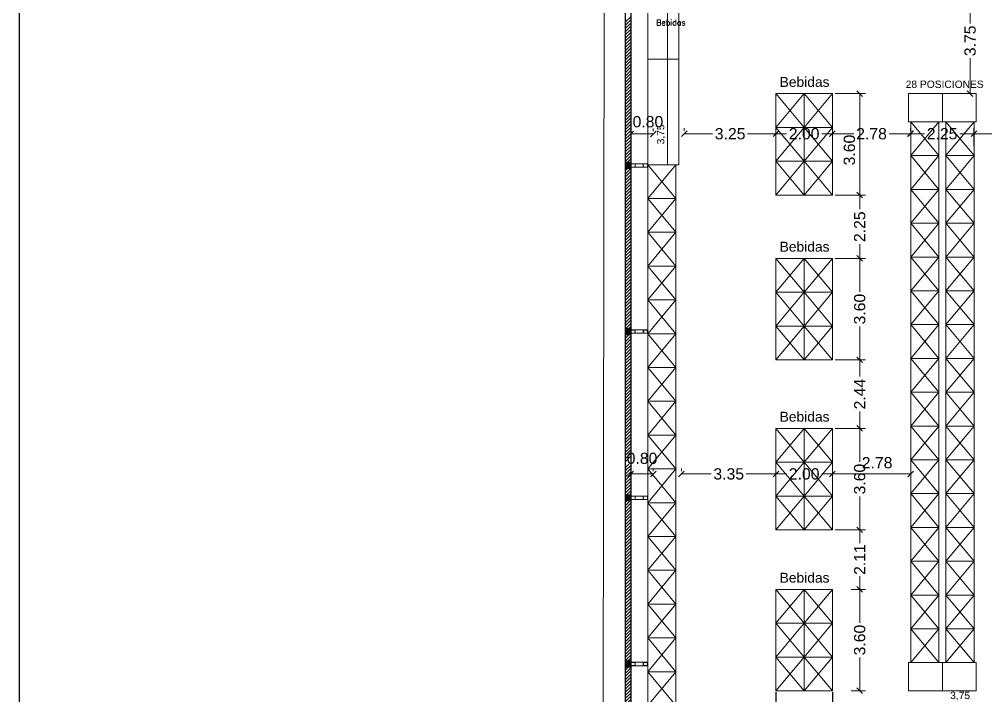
# Model space of a CAD drawing. Header units: inches. Extents: x 2 to 182, y -26 to 193.
# Drawn here: x 91.61 to 125.89, y 39.64 to 63.65 of the extents above; entities that cross this region are included whole.
import ezdxf

# ---------------------------------------------------------------- set-up
doc = ezdxf.new("R2010")
doc.units = ezdxf.units.IN
doc.header["$MEASUREMENT"] = 0
doc.linetypes.add('ACAD_ISO10W100', pattern=[18, 12, -3, 0, -3])
for name, color, linetype, lineweight in [('01 eje', 30, 'ACAD_ISO10W100', 9), ('Est-Acero', 4, 'Continuous', 13), ('Est-muro', 7, 'Continuous', 0), ('L COTAS', 1, 'Continuous', 9), ('L EQUIP', 6, 'Continuous', 9), ('LAVADO MU', 10, 'Continuous', 5)]:
    doc.layers.add(name, color=color, linetype=linetype, lineweight=lineweight)
for name, color, linetype in [('01-COTAS ESTRUCTURA', 9, 'Continuous'), ('ARQ-TXTS LOCAL', 3, 'Continuous'), ('l muro', 5, 'Continuous'), ('l olumnas', 140, 'Continuous'), ('smr acero', 170, 'Continuous')]:
    doc.layers.add(name, color=color, linetype=linetype)
doc.styles.add('2mm para 1.100', font='ARIAL.TTF')
doc.styles.add('RomanS', font='romans.shx')
doc.styles.get("Standard").update_dxf_attribs({"font": 'ARIAL.TTF'})
doc.dimstyles.new('bases 1-50', dxfattribs={"dimscale": 0.5, "dimtxt": 0.2, "dimasz": 0.1, "dimexe": 0.1, "dimexo": 0.1, "dimgap": 0.1, "dimtad": 1, "dimtih": 1, "dimtoh": 1, "dimzin": 1, "dimdsep": 46, "dimtxsty": 'RomanS', "dimblk": 'OBLIQUE', "dimcen": 0.1, "dimclrd": 256, "dimclre": 256, "dimclrt": 256, "dimadec": 0, "dimazin": 0, "dimtfac": 1, "dimtmove": 0, "dimatfit": 3, "dimfxl": 0, "dimarcsym": 0})
doc.dimstyles.new('cotas 1.100', dxfattribs={"dimscale": 2, "dimtxt": 0.2, "dimasz": 0.1, "dimexe": 0.1, "dimexo": 0.05, "dimgap": 0.05, "dimtad": 0, "dimzin": 0, "dimdsep": 46, "dimtxsty": '2mm para 1.100', "dimblk": 'OBLIQUE', "dimcen": 0.09, "dimclrd": 256, "dimclre": 256, "dimclrt": 256, "dimaunit": 1, "dimadec": 3, "dimazin": 0, "dimtfac": 1, "dimtofl": 0, "dimtmove": 2, "dimatfit": 3, "dimfxl": 0, "dimtolj": 1, "dimtzin": 0, "dimlwd": -1, "dimlwe": -1, "dimarcsym": 0})

# ---------------------------------------------------------------- blocks, each defined once
blk = doc.blocks.new('terreno1')
at = {"layer": '01 eje', "ltscale": 0.05}
blk.add_line((2858.813, 860.328), (2858.813, 730.799), dxfattribs=at)
blk = doc.blocks.new('rack')
at = {"linetype": 'ByBlock', "ltscale": 0.01}
for p, q in [((0, 1.2), (1, 0)), ((1, 1.2), (0, 0))]:
    blk.add_line(p, q, dxfattribs=at)
blk.add_lwpolyline([(0, 0), (1, 0), (1, 1.2), (0, 1.2)], close=True, dxfattribs=at)
blk = doc.blocks.new('02')
at = {"layer": 'L EQUIP'}
for points in [[(3379.339, 790.694), (3379.339, 789.694), (3380.539, 789.694), (3380.539, 790.694), (3379.339, 790.694)], [(3380.539, 790.694), (3380.539, 789.694), (3381.739, 789.694), (3381.739, 790.694), (3380.539, 790.694)], [(3379.339, 770.494), (3379.339, 769.494), (3380.539, 769.494), (3380.539, 770.494), (3379.339, 770.494)], [(3380.539, 770.494), (3380.539, 769.494), (3381.739, 769.494), (3381.739, 770.494), (3380.539, 770.494)]]:
    blk.add_lwpolyline(points, dxfattribs=at)
at = {"layer": 'L EQUIP', "linetype": 'ByBlock', "ltscale": 0.01}
for p in [(3379.414, 788.494), (3379.414, 788.494), (3380.664, 788.494), (3379.414, 787.294), (3379.414, 787.294), (3380.664, 787.294), (3380.664, 787.294), (3379.414, 786.094), (3379.414, 786.094), (3380.664, 786.094), (3380.664, 786.094), (3379.414, 784.894), (3379.414, 784.894), (3380.664, 784.894), (3380.664, 784.894), (3379.414, 783.694), (3379.414, 783.694), (3380.664, 783.694), (3380.664, 783.694), (3379.414, 782.494), (3379.414, 782.494), (3380.664, 782.494), (3380.664, 782.494), (3379.414, 781.294), (3379.414, 781.294), (3380.664, 781.294), (3380.664, 781.294), (3379.414, 780.094), (3379.414, 780.094), (3380.664, 780.094), (3380.664, 780.094), (3379.414, 778.894), (3379.414, 778.894), (3380.664, 778.894), (3380.664, 778.894), (3379.414, 777.694), (3379.414, 777.694), (3380.664, 777.694), (3380.664, 777.694), (3379.414, 776.494), (3379.414, 776.494), (3380.664, 776.494), (3380.664, 776.494), (3379.414, 775.294), (3379.414, 775.294), (3380.664, 775.294), (3380.664, 775.294), (3379.414, 774.094), (3379.414, 774.094), (3380.664, 774.094), (3380.664, 774.094), (3379.414, 772.894), (3379.414, 772.894), (3380.664, 772.894), (3380.664, 772.894), (3379.414, 771.694), (3379.414, 771.694), (3380.664, 771.694), (3380.664, 771.694), (3379.414, 770.494), (3379.414, 770.494), (3380.664, 770.494), (3380.664, 770.494)]:
    blk.add_blockref('rack', p, dxfattribs=at)
at = {"layer": 'L EQUIP', "linetype": 'ByBlock', "ltscale": 0.01, "insert": (3379.236, 791.157), "char_height": 0.26, "width": 4.44912, "attachment_point": 1}
blk.add_mtext('28 POSICIONES', dxfattribs=at)
blk = doc.blocks.new('rack bajo')
for p, q in [((0, 1.2), (1, 0)), ((1, 1.2), (0, 0))]:
    blk.add_line(p, q)
blk.add_lwpolyline([(0, 0), (1, 0), (1, 1.2), (0, 1.2)], close=True)
blk = doc.blocks.new('_Oblique')
at = {"color": 0, "linetype": 'ByBlock', "lineweight": -2}
blk.add_line((-0.5, -0.5), (0.5, 0.5), dxfattribs=at)
blk = doc.blocks.new('*D234')
at = {"layer": 'Defpoints', "color": 0}
for p in [(112.468, 132.68), (113.298, 132.678), (113.098, 7.859)]:
    blk.add_point(p, dxfattribs=at)
at = {"layer": 'L COTAS'}
for p, q in [((113.198, 132.679), (112.268, 132.68)), ((112.468, 132.68), (112.37, 71.179)), ((112.268, 7.86), (112.367, 69.361)), ((112.998, 7.859), (112.068, 7.861))]:
    blk.add_line(p, q, dxfattribs=at)
at = {"layer": 'L COTAS', "xscale": 0.2, "yscale": 0.2, "zscale": 0.2}
for p, rotation in [((112.468, 132.68), 89.90828215739022), ((112.268, 7.86), 269.9082821573902)]:
    blk.add_blockref('_Oblique', p, dxfattribs=dict(at, rotation=rotation))
at = {"layer": 'L COTAS', "insert": (112.368, 70.27), "char_height": 0.4, "attachment_point": 5, "rotation": 89.9083, "style": '2mm para 1.100'}
blk.add_mtext('\\A1;124.82', dxfattribs=at)
blk = doc.blocks.new('*D270')
at = {"layer": 'Defpoints', "color": 0}
for p in [(123.228, 59.589), (123.228, 59.046), (120.448, 58.614)]:
    blk.add_point(p, dxfattribs=at)
at = {"layer": 'L COTAS'}
for p, q in [((120.448, 58.714), (120.448, 59.789)), ((123.228, 59.146), (123.228, 59.789)), ((120.448, 59.589), (121.215, 59.589)), ((123.228, 59.589), (122.462, 59.589))]:
    blk.add_line(p, q, dxfattribs=at)
at = {"layer": 'L COTAS', "xscale": 0.2, "yscale": 0.2, "zscale": 0.2, "rotation": 180}
blk.add_blockref('_Oblique', (120.448, 59.589), dxfattribs=at)
at = {"layer": 'L COTAS', "xscale": 0.2, "yscale": 0.2, "zscale": 0.2}
blk.add_blockref('_Oblique', (123.228, 59.589), dxfattribs=at)
at = {"layer": 'L COTAS', "insert": (121.838, 59.589), "char_height": 0.4, "attachment_point": 5, "style": '2mm para 1.100'}
blk.add_mtext('\\A1;2.78', dxfattribs=at)
blk = doc.blocks.new('*D271')
at = {"layer": 'Defpoints', "color": 0}
for p in [(128.853, 59.589), (125.468, 59.046), (128.853, 59.046)]:
    blk.add_point(p, dxfattribs=at)
at = {"layer": 'L COTAS'}
for p, q in [((125.468, 59.146), (125.468, 59.789)), ((128.853, 59.146), (128.853, 59.789)), ((125.468, 59.589), (126.541, 59.589)), ((128.853, 59.589), (127.781, 59.589))]:
    blk.add_line(p, q, dxfattribs=at)
at = {"layer": 'L COTAS', "xscale": 0.2, "yscale": 0.2, "zscale": 0.2, "rotation": 180}
blk.add_blockref('_Oblique', (125.468, 59.589), dxfattribs=at)
at = {"layer": 'L COTAS', "xscale": 0.2, "yscale": 0.2, "zscale": 0.2}
blk.add_blockref('_Oblique', (128.853, 59.589), dxfattribs=at)
at = {"layer": 'L COTAS', "insert": (127.161, 59.589), "char_height": 0.4, "attachment_point": 5, "style": '2mm para 1.100'}
blk.add_mtext('\\A1;3.39', dxfattribs=at)
blk = doc.blocks.new('*D277')
at = {"layer": 'Defpoints', "color": 0}
for p in [(123.218, 59.589), (125.468, 59.589), (125.468, 59.589)]:
    blk.add_point(p, dxfattribs=at)
at = {"layer": 'L COTAS'}
for p, q in [((123.218, 59.689), (123.218, 59.789)), ((125.468, 59.689), (125.468, 59.789)), ((123.218, 59.589), (123.719, 59.589)), ((125.468, 59.589), (124.968, 59.589))]:
    blk.add_line(p, q, dxfattribs=at)
at = {"layer": 'L COTAS', "xscale": 0.2, "yscale": 0.2, "zscale": 0.2, "rotation": 180}
blk.add_blockref('_Oblique', (123.218, 59.589), dxfattribs=at)
at = {"layer": 'L COTAS', "xscale": 0.2, "yscale": 0.2, "zscale": 0.2}
blk.add_blockref('_Oblique', (125.468, 59.589), dxfattribs=at)
at = {"layer": 'L COTAS', "insert": (124.343, 59.589), "char_height": 0.4, "attachment_point": 5, "style": '2mm para 1.100'}
blk.add_mtext('\\A1;2.25', dxfattribs=at)
blk = doc.blocks.new('*D284')
at = {"layer": 'Defpoints', "color": 0}
for p in [(115.197, 59.589), (118.448, 59.589), (118.448, 59.589)]:
    blk.add_point(p, dxfattribs=at)
at = {"layer": 'L COTAS'}
for p, q in [((115.197, 59.689), (115.197, 59.789)), ((118.448, 59.689), (118.448, 59.789)), ((115.197, 59.589), (116.202, 59.589)), ((118.448, 59.589), (117.443, 59.589))]:
    blk.add_line(p, q, dxfattribs=at)
at = {"layer": 'L COTAS', "xscale": 0.2, "yscale": 0.2, "zscale": 0.2, "rotation": 180}
blk.add_blockref('_Oblique', (115.197, 59.589), dxfattribs=at)
at = {"layer": 'L COTAS', "xscale": 0.2, "yscale": 0.2, "zscale": 0.2}
blk.add_blockref('_Oblique', (118.448, 59.589), dxfattribs=at)
at = {"layer": 'L COTAS', "insert": (116.823, 59.589), "char_height": 0.4, "attachment_point": 5, "style": '2mm para 1.100'}
blk.add_mtext('\\A1;3.25', dxfattribs=at)
blk = doc.blocks.new('*D285')
at = {"layer": 'Defpoints', "color": 0}
for p in [(113.298, 59.582), (113.298, 59.537), (114.097, 59.582)]:
    blk.add_point(p, dxfattribs=at)
at = {"layer": 'L COTAS'}
for p, q in [((113.298, 59.637), (113.298, 59.782)), ((114.097, 59.682), (114.097, 59.782)), ((114.097, 59.582), (113.298, 59.582))]:
    blk.add_line(p, q, dxfattribs=at)
at = {"layer": 'L COTAS', "xscale": 0.2, "yscale": 0.2, "zscale": 0.2, "rotation": 180}
blk.add_blockref('_Oblique', (113.298, 59.582), dxfattribs=at)
at = {"layer": 'L COTAS', "xscale": 0.2, "yscale": 0.2, "zscale": 0.2}
blk.add_blockref('_Oblique', (114.097, 59.582), dxfattribs=at)
at = {"layer": 'L COTAS', "insert": (113.906, 60.015), "char_height": 0.4, "attachment_point": 5, "style": '2mm para 1.100'}
blk.add_mtext('\\A1;0.80', dxfattribs=at)
blk = doc.blocks.new('*D296')
at = {"layer": 'Defpoints', "color": 0}
for p in [(120.448, 57.414), (121.419, 57.414), (120.448, 55.164)]:
    blk.add_point(p, dxfattribs=at)
at = {"layer": 'L COTAS'}
for p, q in [((120.548, 57.414), (121.619, 57.414)), ((121.419, 57.414), (121.419, 56.914)), ((121.419, 55.164), (121.419, 55.665)), ((120.548, 55.164), (121.619, 55.164))]:
    blk.add_line(p, q, dxfattribs=at)
at = {"layer": 'L COTAS', "xscale": 0.2, "yscale": 0.2, "zscale": 0.2}
for p, rotation in [((121.419, 57.414), 90), ((121.419, 55.164), 270)]:
    blk.add_blockref('_Oblique', p, dxfattribs=dict(at, rotation=rotation))
at = {"layer": 'L COTAS', "insert": (121.419, 56.289), "char_height": 0.4, "attachment_point": 5, "rotation": 90, "style": '2mm para 1.100'}
blk.add_mtext('\\A1;2.25', dxfattribs=at)
blk = doc.blocks.new('*D297')
at = {"layer": 'Defpoints', "color": 0}
for p in [(120.448, 51.564), (120.448, 49.129), (121.419, 49.129)]:
    blk.add_point(p, dxfattribs=at)
at = {"layer": 'L COTAS'}
for p, q in [((120.548, 51.564), (121.619, 51.564)), ((121.419, 51.564), (121.419, 50.969)), ((121.419, 49.129), (121.419, 49.724)), ((120.548, 49.129), (121.619, 49.129))]:
    blk.add_line(p, q, dxfattribs=at)
at = {"layer": 'L COTAS', "xscale": 0.2, "yscale": 0.2, "zscale": 0.2}
for p, rotation in [((121.419, 51.564), 90), ((121.419, 49.129), 270)]:
    blk.add_blockref('_Oblique', p, dxfattribs=dict(at, rotation=rotation))
at = {"layer": 'L COTAS', "insert": (121.419, 50.347), "char_height": 0.4, "attachment_point": 5, "rotation": 90, "style": '2mm para 1.100'}
blk.add_mtext('\\A1;2.44', dxfattribs=at)
blk = doc.blocks.new('*D298')
at = {"layer": 'Defpoints', "color": 0}
for p in [(120.448, 45.529), (121.018, 43.414), (121.419, 43.414)]:
    blk.add_point(p, dxfattribs=at)
at = {"layer": 'L COTAS'}
for p, q in [((120.548, 45.529), (121.619, 45.529)), ((121.419, 45.529), (121.419, 45.056)), ((121.419, 43.414), (121.419, 43.887)), ((121.118, 43.414), (121.619, 43.414))]:
    blk.add_line(p, q, dxfattribs=at)
at = {"layer": 'L COTAS', "xscale": 0.2, "yscale": 0.2, "zscale": 0.2}
for p, rotation in [((121.419, 45.529), 90), ((121.419, 43.414), 270)]:
    blk.add_blockref('_Oblique', p, dxfattribs=dict(at, rotation=rotation))
at = {"layer": 'L COTAS', "insert": (121.419, 44.472), "char_height": 0.4, "attachment_point": 5, "rotation": 90, "style": '2mm para 1.100'}
blk.add_mtext('\\A1;2.11', dxfattribs=at)
blk = doc.blocks.new('*D301')
at = {"layer": 'Defpoints', "color": 0}
for p in [(120.448, 61.014), (120.448, 57.414), (121.419, 57.414)]:
    blk.add_point(p, dxfattribs=at)
at = {"layer": 'L COTAS'}
for p, q in [((120.548, 61.014), (121.619, 61.014)), ((121.419, 61.014), (121.419, 57.414)), ((120.548, 57.414), (121.619, 57.414))]:
    blk.add_line(p, q, dxfattribs=at)
at = {"layer": 'L COTAS', "xscale": 0.2, "yscale": 0.2, "zscale": 0.2}
for p, rotation in [((121.419, 61.014), 90), ((121.419, 57.414), 270)]:
    blk.add_blockref('_Oblique', p, dxfattribs=dict(at, rotation=rotation))
at = {"layer": 'L COTAS', "insert": (121.054, 59.011), "char_height": 0.4, "attachment_point": 5, "rotation": 90, "style": '2mm para 1.100'}
blk.add_mtext('\\A1;3.60', dxfattribs=at)
blk = doc.blocks.new('*D302')
at = {"layer": 'Defpoints', "color": 0}
for p in [(120.448, 55.164), (120.448, 51.564), (121.419, 51.564)]:
    blk.add_point(p, dxfattribs=at)
at = {"layer": 'L COTAS'}
for p, q in [((120.548, 55.164), (121.619, 55.164)), ((121.419, 55.164), (121.419, 53.983)), ((121.419, 51.564), (121.419, 52.745)), ((120.548, 51.564), (121.619, 51.564))]:
    blk.add_line(p, q, dxfattribs=at)
at = {"layer": 'L COTAS', "xscale": 0.2, "yscale": 0.2, "zscale": 0.2}
for p, rotation in [((121.419, 55.164), 90), ((121.419, 51.564), 270)]:
    blk.add_blockref('_Oblique', p, dxfattribs=dict(at, rotation=rotation))
at = {"layer": 'L COTAS', "insert": (121.419, 53.364), "char_height": 0.4, "attachment_point": 5, "rotation": 90, "style": '2mm para 1.100'}
blk.add_mtext('\\A1;3.60', dxfattribs=at)
blk = doc.blocks.new('*D303')
at = {"layer": 'Defpoints', "color": 0}
for p in [(120.448, 49.129), (120.448, 45.529), (121.419, 45.529)]:
    blk.add_point(p, dxfattribs=at)
at = {"layer": 'L COTAS'}
for p, q in [((120.548, 49.129), (121.619, 49.129)), ((121.419, 49.129), (121.419, 47.948)), ((121.419, 45.529), (121.419, 46.71)), ((120.548, 45.529), (121.619, 45.529))]:
    blk.add_line(p, q, dxfattribs=at)
at = {"layer": 'L COTAS', "xscale": 0.2, "yscale": 0.2, "zscale": 0.2}
for p, rotation in [((121.419, 49.129), 90), ((121.419, 45.529), 270)]:
    blk.add_blockref('_Oblique', p, dxfattribs=dict(at, rotation=rotation))
at = {"layer": 'L COTAS', "insert": (121.419, 47.329), "char_height": 0.4, "attachment_point": 5, "rotation": 90, "style": '2mm para 1.100'}
blk.add_mtext('\\A1;3.60', dxfattribs=at)
blk = doc.blocks.new('*D304')
at = {"layer": 'Defpoints', "color": 0}
for p in [(121.018, 43.414), (121.018, 39.814), (121.419, 39.814)]:
    blk.add_point(p, dxfattribs=at)
at = {"layer": 'L COTAS'}
for p, q in [((121.118, 43.414), (121.619, 43.414)), ((121.419, 43.414), (121.419, 42.233)), ((121.419, 39.814), (121.419, 40.995)), ((121.118, 39.814), (121.619, 39.814))]:
    blk.add_line(p, q, dxfattribs=at)
at = {"layer": 'L COTAS', "xscale": 0.2, "yscale": 0.2, "zscale": 0.2}
for p, rotation in [((121.419, 43.414), 90), ((121.419, 39.814), 270)]:
    blk.add_blockref('_Oblique', p, dxfattribs=dict(at, rotation=rotation))
at = {"layer": 'L COTAS', "insert": (121.419, 41.614), "char_height": 0.4, "attachment_point": 5, "rotation": 90, "style": '2mm para 1.100'}
blk.add_mtext('\\A1;3.60', dxfattribs=at)
blk = doc.blocks.new('*D445')
at = {"layer": 'Defpoints', "color": 0}
for p in [(125.078, 64.764), (125.336, 61.014), (125.336, 61.014)]:
    blk.add_point(p, dxfattribs=at)
at = {"layer": 'L COTAS'}
for p, q in [((125.178, 64.764), (125.536, 64.764)), ((125.336, 64.764), (125.336, 63.51)), ((125.336, 61.014), (125.336, 62.268)), ((125.236, 61.014), (125.136, 61.014))]:
    blk.add_line(p, q, dxfattribs=at)
at = {"layer": 'L COTAS', "xscale": 0.2, "yscale": 0.2, "zscale": 0.2}
for p, rotation in [((125.336, 64.764), 90), ((125.336, 61.014), 270)]:
    blk.add_blockref('_Oblique', p, dxfattribs=dict(at, rotation=rotation))
at = {"layer": 'L COTAS', "insert": (125.336, 62.889), "char_height": 0.4, "attachment_point": 5, "rotation": 90, "style": '2mm para 1.100'}
blk.add_mtext('\\A1;3.75', dxfattribs=at)
blk = doc.blocks.new('*D333')
at = {"layer": 'Defpoints', "color": 0}
for p in [(113.298, 47.512), (114.097, 47.512), (114.097, 47.512)]:
    blk.add_point(p, dxfattribs=at)
at = {"layer": 'L COTAS'}
for p, q in [((113.298, 47.612), (113.298, 47.712)), ((114.097, 47.612), (114.097, 47.712)), ((113.298, 47.512), (114.097, 47.512))]:
    blk.add_line(p, q, dxfattribs=at)
at = {"layer": 'L COTAS', "xscale": 0.2, "yscale": 0.2, "zscale": 0.2, "rotation": 180}
blk.add_blockref('_Oblique', (113.298, 47.512), dxfattribs=at)
at = {"layer": 'L COTAS', "xscale": 0.2, "yscale": 0.2, "zscale": 0.2}
blk.add_blockref('_Oblique', (114.097, 47.512), dxfattribs=at)
at = {"layer": 'L COTAS', "insert": (113.698, 48.066), "char_height": 0.4, "attachment_point": 5, "style": '2mm para 1.100'}
blk.add_mtext('\\A1;0.80', dxfattribs=at)
blk = doc.blocks.new('*D459')
at = {"layer": 'Defpoints', "color": 0}
for p in [(115.097, 47.512), (118.448, 47.512), (118.448, 47.512)]:
    blk.add_point(p, dxfattribs=at)
at = {"layer": 'L COTAS'}
for p, q in [((115.097, 47.612), (115.097, 47.712)), ((118.448, 47.612), (118.448, 47.712)), ((115.097, 47.512), (116.152, 47.512)), ((118.448, 47.512), (117.393, 47.512))]:
    blk.add_line(p, q, dxfattribs=at)
at = {"layer": 'L COTAS', "xscale": 0.2, "yscale": 0.2, "zscale": 0.2, "rotation": 180}
blk.add_blockref('_Oblique', (115.097, 47.512), dxfattribs=at)
at = {"layer": 'L COTAS', "xscale": 0.2, "yscale": 0.2, "zscale": 0.2}
blk.add_blockref('_Oblique', (118.448, 47.512), dxfattribs=at)
at = {"layer": 'L COTAS', "insert": (116.773, 47.512), "char_height": 0.4, "attachment_point": 5, "style": '2mm para 1.100'}
blk.add_mtext('\\A1;3.35', dxfattribs=at)
blk = doc.blocks.new('*D460')
at = {"layer": 'Defpoints', "color": 0}
for p in [(118.448, 47.512), (120.448, 47.512), (120.448, 47.512)]:
    blk.add_point(p, dxfattribs=at)
at = {"layer": 'L COTAS'}
for p, q in [((118.448, 47.612), (118.448, 47.712)), ((120.448, 47.612), (120.448, 47.712)), ((118.448, 47.512), (118.826, 47.512)), ((120.448, 47.512), (120.071, 47.512))]:
    blk.add_line(p, q, dxfattribs=at)
at = {"layer": 'L COTAS', "xscale": 0.2, "yscale": 0.2, "zscale": 0.2, "rotation": 180}
blk.add_blockref('_Oblique', (118.448, 47.512), dxfattribs=at)
at = {"layer": 'L COTAS', "xscale": 0.2, "yscale": 0.2, "zscale": 0.2}
blk.add_blockref('_Oblique', (120.448, 47.512), dxfattribs=at)
at = {"layer": 'L COTAS', "insert": (119.448, 47.512), "char_height": 0.4, "attachment_point": 5, "style": '2mm para 1.100'}
blk.add_mtext('\\A1;2.00', dxfattribs=at)
blk = doc.blocks.new('*D461')
at = {"layer": 'Defpoints', "color": 0}
for p in [(120.448, 47.512), (123.228, 47.512), (123.228, 47.414)]:
    blk.add_point(p, dxfattribs=at)
at = {"layer": 'L COTAS'}
for p, q in [((120.448, 47.612), (120.448, 47.712)), ((123.228, 47.514), (123.228, 47.712)), ((120.448, 47.512), (123.228, 47.512))]:
    blk.add_line(p, q, dxfattribs=at)
at = {"layer": 'L COTAS', "xscale": 0.2, "yscale": 0.2, "zscale": 0.2, "rotation": 180}
blk.add_blockref('_Oblique', (120.448, 47.512), dxfattribs=at)
at = {"layer": 'L COTAS', "xscale": 0.2, "yscale": 0.2, "zscale": 0.2}
blk.add_blockref('_Oblique', (123.228, 47.512), dxfattribs=at)
at = {"layer": 'L COTAS', "insert": (122.036, 47.908), "char_height": 0.4, "attachment_point": 5, "style": '2mm para 1.100'}
blk.add_mtext('\\A1;2.78', dxfattribs=at)
blk = doc.blocks.new('*D462')
at = {"layer": 'Defpoints', "color": 0}
for p in [(118.448, 59.589), (118.448, 59.589), (120.448, 59.589)]:
    blk.add_point(p, dxfattribs=at)
at = {"layer": 'L COTAS'}
for p, q in [((118.448, 59.689), (118.448, 59.789)), ((120.448, 59.689), (120.448, 59.789)), ((118.448, 59.589), (118.826, 59.589)), ((120.448, 59.589), (120.071, 59.589))]:
    blk.add_line(p, q, dxfattribs=at)
at = {"layer": 'L COTAS', "xscale": 0.2, "yscale": 0.2, "zscale": 0.2, "rotation": 180}
blk.add_blockref('_Oblique', (118.448, 59.589), dxfattribs=at)
at = {"layer": 'L COTAS', "xscale": 0.2, "yscale": 0.2, "zscale": 0.2}
blk.add_blockref('_Oblique', (120.448, 59.589), dxfattribs=at)
at = {"layer": 'L COTAS', "insert": (119.448, 59.589), "char_height": 0.4, "attachment_point": 5, "style": '2mm para 1.100'}
blk.add_mtext('\\A1;2.00', dxfattribs=at)
blk = doc.blocks.new('base1')
at = {"layer": 'smr acero'}
h = blk.add_hatch(color=256, dxfattribs=at)
h.dxf.hatch_style = 1
h.paths.add_polyline_path([(4862.665, 1040.797), (4862.665, 1040.597), (4862.465, 1040.597), (4862.465, 1040.797)])
at = {"layer": 'Est-Acero'}
for points in [[(4862.819, 1040.757), (4862.671, 1040.757, 0.414214), (4862.665, 1040.751), (4862.665, 1040.703, 0.414214), (4862.671, 1040.697), (4862.685, 1040.697), (4862.685, 1040.699), (4862.673, 1040.699, -0.414214), (4862.667, 1040.705), (4862.667, 1040.749, -0.414214), (4862.673, 1040.755), (4862.817, 1040.755, -0.414214), (4862.823, 1040.749), (4862.823, 1040.705, -0.414214), (4862.817, 1040.699), (4862.805, 1040.699), (4862.805, 1040.697), (4862.819, 1040.697, 0.414214), (4862.825, 1040.703), (4862.825, 1040.751, 0.414214)], [(4862.819, 1040.637), (4862.671, 1040.637, -0.414214), (4862.665, 1040.643), (4862.665, 1040.691, -0.414214), (4862.671, 1040.697), (4862.685, 1040.697), (4862.685, 1040.695), (4862.673, 1040.695, 0.414214), (4862.667, 1040.689), (4862.667, 1040.645, 0.414214), (4862.673, 1040.639), (4862.817, 1040.639, 0.414214), (4862.823, 1040.645), (4862.823, 1040.689, 0.414214), (4862.817, 1040.695), (4862.805, 1040.695), (4862.805, 1040.697), (4862.819, 1040.697, -0.414214), (4862.825, 1040.691), (4862.825, 1040.643, -0.414214)], [(4863.111, 1040.757), (4863.259, 1040.757, -0.414214), (4863.265, 1040.751), (4863.265, 1040.703, -0.414214), (4863.259, 1040.697), (4863.245, 1040.697), (4863.245, 1040.699), (4863.257, 1040.699, 0.414214), (4863.263, 1040.705), (4863.263, 1040.749, 0.414214), (4863.257, 1040.755), (4863.113, 1040.755, 0.414214), (4863.107, 1040.749), (4863.107, 1040.705, 0.414214), (4863.113, 1040.699), (4863.125, 1040.699), (4863.125, 1040.697), (4863.111, 1040.697, -0.414214), (4863.105, 1040.703), (4863.105, 1040.751, -0.414214)], [(4863.111, 1040.637), (4863.259, 1040.637, 0.414214), (4863.265, 1040.643), (4863.265, 1040.691, 0.414214), (4863.259, 1040.697), (4863.245, 1040.697), (4863.245, 1040.695), (4863.257, 1040.695, -0.414214), (4863.263, 1040.689), (4863.263, 1040.645, -0.414214), (4863.257, 1040.639), (4863.113, 1040.639, -0.414214), (4863.107, 1040.645), (4863.107, 1040.689, -0.414214), (4863.113, 1040.695), (4863.125, 1040.695), (4863.125, 1040.697), (4863.111, 1040.697, 0.414214), (4863.105, 1040.691), (4863.105, 1040.643, 0.414214)]]:
    blk.add_lwpolyline(points, format="xyb", close=True, dxfattribs=at)
at = {"layer": 'Est-muro'}
for p, q in [((4863.111, 1040.757), (4862.809, 1040.757)), ((4863.111, 1040.637), (4862.809, 1040.637))]:
    blk.add_line(p, q, dxfattribs=at)
at = {"layer": 'l olumnas'}
blk.add_lwpolyline([(4862.465, 1040.597), (4862.665, 1040.597), (4862.665, 1040.797), (4862.465, 1040.797)], close=True, dxfattribs=at)
blk = doc.blocks.new('*D476')
at = {"lineweight": -2}
for p, q in [((118.448, 39.764), (118.448, 38.273)), ((120.448, 39.764), (120.448, 38.273)), ((118.448, 38.323), (120.448, 38.323))]:
    blk.add_line(p, q, dxfattribs=at)
at = {"layer": 'Defpoints', "color": 0}
for p in [(118.448, 39.814), (120.448, 39.814), (120.448, 38.323)]:
    blk.add_point(p, dxfattribs=at)
at = {"lineweight": -2, "xscale": 0.05, "yscale": 0.05, "zscale": 0.05, "rotation": 180}
blk.add_blockref('_Oblique', (118.448, 38.323), dxfattribs=at)
at = {"lineweight": -2, "xscale": 0.05, "yscale": 0.05, "zscale": 0.05}
blk.add_blockref('_Oblique', (120.448, 38.323), dxfattribs=at)
at = {"insert": (119.448, 38.423), "char_height": 0.1, "attachment_point": 5, "style": 'RomanS'}
blk.add_mtext('2.00', dxfattribs=at)

msp = doc.modelspace()

# ---------------------------------------------------------------- hatches: boundary and pattern name
at = {"layer": 'LAVADO MU'}
h = msp.add_hatch(dxfattribs=at)
h.set_pattern_fill('ANSI31', color=256, scale=0.025)
h.set_pattern_definition([(45, (-3354.61869, -738.48336), (-0.0561266008, 0.0561266008), [])])
h.paths.add_polyline_path([(113.298, 47.862), (113.099, 47.862), (113.099, 8.21), (113.298, 8.21)])

# ---------------------------------------------------------------- linework, layer by layer
msp.add_lwpolyline([(91.611, 192.493), (181.909, 192.816), (181.909, -26.135), (91.611, -26.135)], close=True)
at = {"layer": 'L EQUIP', "linetype": 'ByBlock', "ltscale": 0.01}
for p, q in [((114.601, 65.991), (114.601, 62.241)), ((114.601, 62.241), (114.601, 58.491))]:
    msp.add_line(p, q, dxfattribs=at)
for points in [[(113.901, 65.991), (113.901, 62.241), (115.001, 62.241), (115.001, 65.991), (113.901, 65.991)], [(113.901, 62.241), (113.901, 58.491), (115.001, 58.491), (115.001, 62.241), (113.901, 62.241)]]:
    msp.add_lwpolyline(points, dxfattribs=at)
at = {"layer": 'l muro'}
for p, q in [((113.098, 132.679), (113.098, 7.87)), ((113.298, 132.679), (113.298, 7.87))]:
    msp.add_line(p, q, dxfattribs=at)
at = {"layer": 'LAVADO MU'}
for p, q in [((113.098, 63.546), (113.298, 63.745)), ((113.098, 63.433), (113.298, 63.633)), ((113.098, 63.321), (113.298, 63.521)), ((113.098, 63.209), (113.298, 63.409)), ((113.098, 63.096), (113.298, 63.296)), ((113.098, 62.984), (113.298, 63.184)), ((113.098, 62.872), (113.298, 63.072)), ((113.098, 62.76), (113.298, 62.96)), ((113.098, 62.647), (113.298, 62.847)), ((113.098, 62.535), (113.298, 62.735)), ((113.098, 62.423), (113.298, 62.623)), ((113.098, 62.311), (113.298, 62.511)), ((113.098, 62.198), (113.298, 62.398)), ((113.098, 62.086), (113.298, 62.286)), ((113.098, 61.974), (113.298, 62.174)), ((113.098, 61.862), (113.298, 62.062)), ((113.098, 61.749), (113.298, 61.949)), ((113.098, 61.637), (113.298, 61.837)), ((113.098, 61.525), (113.298, 61.725)), ((113.098, 61.413), (113.298, 61.613)), ((113.098, 61.3), (113.298, 61.5)), ((113.098, 61.188), (113.298, 61.388)), ((113.098, 61.076), (113.298, 61.276)), ((113.098, 60.964), (113.298, 61.164)), ((113.098, 60.851), (113.298, 61.051)), ((113.098, 60.739), (113.298, 60.939)), ((113.098, 60.627), (113.298, 60.827)), ((113.098, 60.515), (113.298, 60.715)), ((113.098, 60.402), (113.298, 60.602)), ((113.098, 60.29), (113.298, 60.49)), ((113.098, 60.178), (113.298, 60.378)), ((113.098, 60.066), (113.298, 60.266)), ((113.098, 59.953), (113.298, 60.153)), ((113.098, 59.841), (113.298, 60.041)), ((113.098, 59.729), (113.298, 59.929)), ((113.098, 59.617), (113.298, 59.817)), ((113.098, 59.504), (113.298, 59.704)), ((113.098, 59.392), (113.298, 59.592)), ((113.098, 59.28), (113.298, 59.48)), ((113.098, 59.168), (113.298, 59.368)), ((113.098, 59.055), (113.298, 59.255)), ((113.098, 58.943), (113.298, 59.143)), ((113.098, 58.831), (113.298, 59.031)), ((113.098, 58.719), (113.298, 58.919)), ((113.098, 58.606), (113.298, 58.806)), ((113.098, 58.494), (113.298, 58.694)), ((113.098, 58.382), (113.298, 58.582)), ((113.098, 58.27), (113.298, 58.47)), ((113.098, 58.157), (113.298, 58.357)), ((113.098, 58.045), (113.298, 58.245)), ((113.098, 57.933), (113.298, 58.133)), ((113.098, 57.821), (113.298, 58.021)), ((113.098, 57.708), (113.298, 57.908)), ((113.098, 57.596), (113.298, 57.796)), ((113.098, 57.484), (113.298, 57.684)), ((113.098, 57.372), (113.298, 57.572)), ((113.098, 57.259), (113.298, 57.459)), ((113.098, 57.147), (113.298, 57.347)), ((113.098, 57.035), (113.298, 57.235)), ((113.098, 56.923), (113.298, 57.122)), ((113.098, 56.81), (113.298, 57.01)), ((113.098, 56.698), (113.298, 56.898)), ((113.098, 56.586), (113.298, 56.786)), ((113.098, 56.474), (113.298, 56.673)), ((113.098, 56.361), (113.298, 56.561)), ((113.098, 56.249), (113.298, 56.449)), ((113.098, 56.137), (113.298, 56.337)), ((113.098, 56.025), (113.298, 56.224)), ((113.098, 55.912), (113.298, 56.112)), ((113.098, 55.8), (113.298, 56)), ((113.098, 55.688), (113.298, 55.888)), ((113.098, 55.576), (113.298, 55.775)), ((113.098, 55.463), (113.298, 55.663)), ((113.098, 55.351), (113.298, 55.551)), ((113.098, 55.239), (113.298, 55.439)), ((113.098, 55.127), (113.298, 55.326)), ((113.098, 55.014), (113.298, 55.214)), ((113.098, 54.902), (113.298, 55.102)), ((113.098, 54.79), (113.298, 54.99)), ((113.098, 54.678), (113.298, 54.877)), ((113.098, 54.565), (113.298, 54.765)), ((113.098, 54.453), (113.298, 54.653)), ((113.098, 54.341), (113.298, 54.541)), ((113.098, 54.228), (113.298, 54.428)), ((113.098, 54.116), (113.298, 54.316)), ((113.098, 54.004), (113.298, 54.204)), ((113.098, 53.892), (113.298, 54.092)), ((113.098, 53.779), (113.298, 53.979)), ((113.098, 53.667), (113.298, 53.867)), ((113.098, 53.555), (113.298, 53.755)), ((113.098, 53.443), (113.298, 53.643)), ((113.098, 53.33), (113.298, 53.53)), ((113.098, 53.218), (113.298, 53.418)), ((113.098, 53.106), (113.298, 53.306)), ((113.098, 52.994), (113.298, 53.194)), ((113.098, 52.881), (113.298, 53.081)), ((113.098, 52.769), (113.298, 52.969)), ((113.098, 52.657), (113.298, 52.857)), ((113.098, 52.545), (113.298, 52.745)), ((113.098, 52.432), (113.298, 52.632)), ((113.098, 52.32), (113.298, 52.52)), ((113.098, 52.208), (113.298, 52.408)), ((113.098, 52.096), (113.298, 52.296)), ((113.098, 51.983), (113.298, 52.183)), ((113.098, 51.871), (113.298, 52.071)), ((113.098, 51.759), (113.298, 51.959)), ((113.098, 51.647), (113.298, 51.847)), ((113.098, 51.534), (113.298, 51.734)), ((113.098, 51.422), (113.298, 51.622)), ((113.098, 51.31), (113.298, 51.51)), ((113.098, 51.198), (113.298, 51.398)), ((113.098, 51.085), (113.298, 51.285)), ((113.098, 50.973), (113.298, 51.173)), ((113.098, 50.861), (113.298, 51.061)), ((113.098, 50.749), (113.298, 50.949)), ((113.098, 50.636), (113.298, 50.836)), ((113.098, 50.524), (113.298, 50.724)), ((113.098, 50.412), (113.298, 50.612)), ((113.098, 50.3), (113.298, 50.5)), ((113.098, 50.187), (113.298, 50.387)), ((113.098, 50.075), (113.298, 50.275)), ((113.098, 49.963), (113.298, 50.163)), ((113.098, 49.851), (113.298, 50.051)), ((113.098, 49.738), (113.298, 49.938)), ((113.098, 49.626), (113.298, 49.826)), ((113.098, 49.514), (113.298, 49.714)), ((113.098, 49.402), (113.298, 49.602)), ((113.098, 49.289), (113.298, 49.489)), ((113.098, 49.177), (113.298, 49.377)), ((113.098, 49.065), (113.298, 49.265)), ((113.098, 48.953), (113.298, 49.153)), ((113.098, 48.84), (113.298, 49.04)), ((113.098, 48.728), (113.298, 48.928)), ((113.098, 48.616), (113.298, 48.816)), ((113.098, 48.504), (113.298, 48.704)), ((113.098, 48.391), (113.298, 48.591)), ((113.098, 48.279), (113.298, 48.479)), ((113.098, 48.167), (113.298, 48.367)), ((113.098, 48.055), (113.298, 48.255)), ((113.098, 47.942), (113.298, 48.142))]:
    msp.add_line(p, q, dxfattribs=at)

# ---------------------------------------------------------------- block references
at = {"layer": '01-COTAS ESTRUCTURA'}
for p in [(-4749.367, -982.232), (-4749.367, -988.132), (-4749.367, -994.032), (-4749.367, -999.932)]:
    msp.add_blockref('base1', p, dxfattribs=at)
at = {"layer": 'L EQUIP'}
msp.add_blockref('02', (-3256.186, -729.68), dxfattribs=at)
at = {"layer": 'L EQUIP', "linetype": 'ByBlock', "ltscale": 0.01, "xscale": -1, "rotation": 180}
for p in [(118.448, 61.014), (119.448, 61.014), (118.448, 59.814), (119.448, 59.814), (118.448, 58.614), (119.448, 58.614), (113.901, 58.491), (113.901, 57.291), (113.901, 56.091), (113.901, 54.891), (118.448, 55.164), (119.448, 55.164), (118.448, 53.964), (119.448, 53.964), (113.901, 53.691), (113.901, 52.491), (118.448, 52.764), (119.448, 52.764), (113.901, 51.291), (113.901, 50.091), (113.901, 48.891), (113.901, 47.691), (118.448, 46.729), (119.448, 46.729), (113.901, 46.491), (113.901, 45.291), (113.901, 44.091), (118.448, 43.414), (119.448, 43.414), (113.901, 42.891), (118.448, 42.214), (119.448, 42.214), (113.901, 41.691), (118.448, 41.014), (119.448, 41.014), (113.901, 40.491)]:
    msp.add_blockref('rack bajo', p, dxfattribs=at)
at = {"layer": 'L EQUIP', "linetype": 'ByBlock', "ltscale": 0.01}
for p in [(118.448, 47.929), (119.448, 47.929), (118.448, 46.729), (119.448, 46.729)]:
    msp.add_blockref('rack bajo', p, dxfattribs=at)
at = {"layer": 'l muro'}
msp.add_blockref('terreno1', (-2745.715, -725.48), dxfattribs=at)

# ---------------------------------------------------------------- texts
at = {"layer": 'ARQ-TXTS LOCAL', "insert": (115.241, 63.439), "char_height": 0.2, "width": 2.66167, "attachment_point": 9, "style": 'RomanS'}
msp.add_mtext('Bebidas', dxfattribs=at)
at = {"layer": 'L EQUIP', "char_height": 0.35, "width": 6.39684, "attachment_point": 1}
for insert in [(118.58, 61.604), (118.58, 55.754), (118.58, 49.719), (118.58, 44.004)]:
    msp.add_mtext('Bebidas', dxfattribs=dict(at, insert=insert))
at = {"layer": 'L EQUIP', "linetype": 'ByBlock', "ltscale": 0.01, "insert": (114.227, 59.214), "char_height": 0.26, "width": 4.44912, "attachment_point": 1, "rotation": 90}
msp.add_mtext('3,75', dxfattribs=at)
at = {"layer": 'L EQUIP', "linetype": 'ByBlock', "ltscale": 0.01, "insert": (124.628, 39.78), "char_height": 0.26, "width": 4.44912, "attachment_point": 1}
msp.add_mtext('3,75', dxfattribs=at)

# ---------------------------------------------------------------- dimensions: what is measured, and where the dimension line sits
dim = msp.add_linear_dim(base=(120.448, 38.323), p1=(118.448, 39.814), p2=(120.448, 39.814), dimstyle='bases 1-50')
dim.commit()
dim.dimension.update_dxf_attribs({"geometry": '*D476', "text_midpoint": (119.448, 38.423)})
at = {"layer": 'L COTAS'}
dim = msp.add_aligned_dim(p1=(113.098, 7.859), p2=(113.298, 132.678), distance=0.83, dimstyle='cotas 1.100', override={"dimfxl": 0.1, "dimarcsym": 1}, dxfattribs=at)
dim.commit()
dim.dimension.update_dxf_attribs({"geometry": '*D234', "text_midpoint": (112.368, 70.27)})
for base, p1, p2, picture, middle in [((125.336, 61.014), (125.078, 64.764), (125.336, 61.014), '*D445', (125.336, 62.889)), ((121.419, 57.414), (120.448, 55.164), (120.448, 57.414), '*D296', (121.419, 56.289)), ((121.419, 51.564), (120.448, 55.164), (120.448, 51.564), '*D302', (121.419, 53.364)), ((121.4189, 49.1289), (120.4483, 51.5641), (120.4483, 49.1289), '*D297', (121.4189, 50.3465)), ((121.419, 45.529), (120.448, 49.129), (120.448, 45.529), '*D303', (121.419, 47.329)), ((121.4189, 43.4141), (120.4483, 45.5289), (121.0183, 43.4141), '*D298', (121.4189, 44.4715)), ((121.419, 39.814), (121.018, 43.414), (121.018, 39.814), '*D304', (121.419, 41.614))]:
    dim = msp.add_linear_dim(base=base, p1=p1, p2=p2, angle=90, dimstyle='cotas 1.100', override={"dimfxl": 0.1, "dimarcsym": 1}, dxfattribs=at)
    dim.commit()
    dim.dimension.update_dxf_attribs({"geometry": picture, "text_midpoint": middle})
dim = msp.add_linear_dim(base=(121.419, 57.414), p1=(120.448, 61.014), p2=(120.448, 57.414), angle=90, dimstyle='cotas 1.100', override={"dimfxl": 0.1, "dimarcsym": 1}, dxfattribs=at)
dim.commit()
dim.dimension.update_dxf_attribs({"geometry": '*D301', "text_midpoint": (121.054, 59.011), "dimtype": 160})
for base, p1, p2, picture, middle in [((113.298, 59.582), (114.097, 59.582), (113.298, 59.537), '*D285', (113.906, 60.015)), ((123.228, 47.512), (120.448, 47.512), (123.228, 47.414), '*D461', (122.036, 47.908))]:
    dim = msp.add_linear_dim(base=base, p1=p1, p2=p2, dimstyle='cotas 1.100', override={"dimfxl": 0.1, "dimarcsym": 1}, dxfattribs=at)
    dim.commit()
    dim.dimension.update_dxf_attribs({"geometry": picture, "text_midpoint": middle, "dimtype": 160})
for base, p1, p2, picture, middle in [((118.448, 59.589), (115.197, 59.589), (118.448, 59.589), '*D284', (116.823, 59.589)), ((118.448, 59.589), (120.448, 59.589), (118.448, 59.589), '*D462', (119.448, 59.589)), ((123.228, 59.589), (120.448, 58.614), (123.228, 59.046), '*D270', (121.838, 59.589)), ((125.468, 59.589), (123.218, 59.589), (125.468, 59.589), '*D277', (124.343, 59.589)), ((128.8534, 59.589), (125.4683, 59.0464), (128.8534, 59.0464), '*D271', (127.1608, 59.589)), ((114.097, 47.512), (113.298, 47.512), (114.097, 47.512), '*D333', (113.698, 48.066)), ((118.448, 47.512), (115.097, 47.512), (118.448, 47.512), '*D459', (116.773, 47.512)), ((120.448, 47.512), (118.448, 47.512), (120.448, 47.512), '*D460', (119.448, 47.512))]:
    dim = msp.add_linear_dim(base=base, p1=p1, p2=p2, dimstyle='cotas 1.100', override={"dimfxl": 0.1, "dimarcsym": 1}, dxfattribs=at)
    dim.commit()
    dim.dimension.update_dxf_attribs({"geometry": picture, "text_midpoint": middle})

doc.saveas('drawing.dxf')
